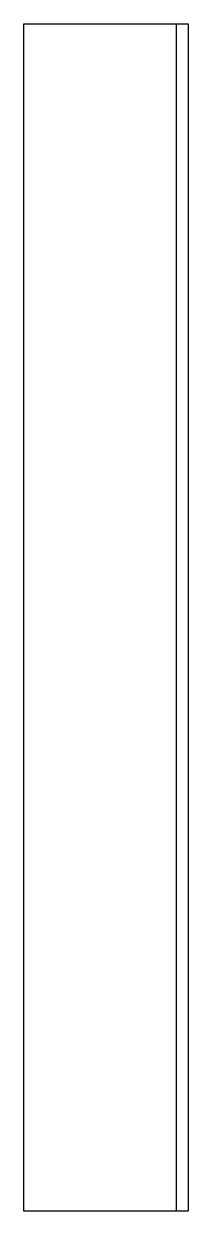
# Model space of a CAD drawing. Header units: millimetres. Extents: x 0 to 70, y 0 to 504.
import ezdxf

# ---------------------------------------------------------------- set-up
doc = ezdxf.new("R2010")
doc.units = ezdxf.units.MM
doc.layers.add('RAY', color=4, linetype='Continuous')

msp = doc.modelspace()

# ---------------------------------------------------------------- linework, layer by layer
at = {"layer": 'RAY', "color": 4, "linetype": 'ByBlock'}
msp.add_lwpolyline([(70, 0), (0, 0), (0, 504), (70, 504)], dxfattribs=at)
msp.add_lwpolyline([(65, 504), (70, 504), (70, 0), (65, 0)], close=True, dxfattribs=at)

doc.saveas('drawing.dxf')
